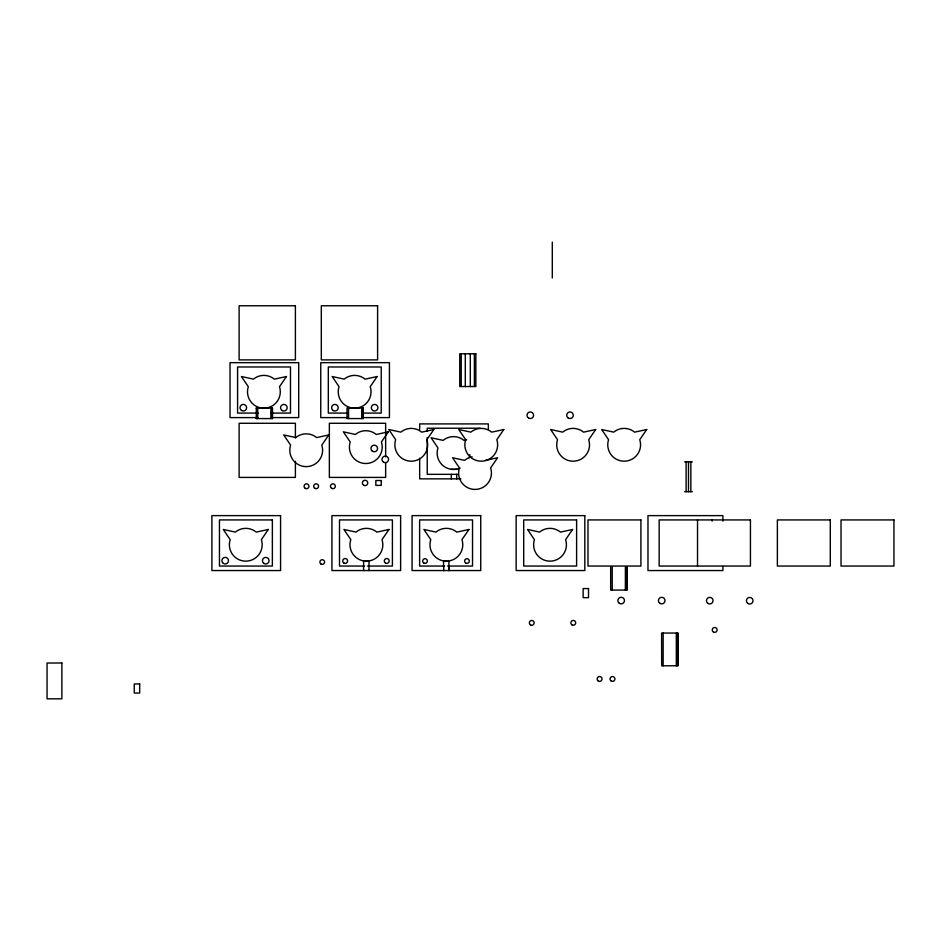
<?xml version="1.0" encoding="UTF-8"?>
<svg xmlns="http://www.w3.org/2000/svg" width="941" height="941" viewBox="0 0 941 941"><rect width="100%" height="100%" fill="white"/><g stroke="black" fill="none" stroke-linecap="round" stroke-linejoin="round"><path stroke-width="1.41" d="M466.689 439.812L463.995 440.4A16.397 16.397 0 0 0 443.117 440.376L431.072 437.765L437.953 447.94A16.397 16.397 0 0 0 460.102 468.077M485.485 460.384L497.589 457.738L490.626 467.924A16.397 16.397 0 0 1 475.04 489.426A16.397 16.397 0 0 1 459.443 467.924L452.562 457.738L464.607 460.361A16.397 16.397 0 0 1 472.135 456.879M256.199 408.076L272.455 408.076L272.455 418.58L256.199 418.58M258.152 413.087L237.579 413.087L237.579 366.978L290.487 366.978L290.487 413.087L270.843 413.087M347.417 413.087L328.315 413.087L328.315 366.978L381.223 366.978L381.223 413.087L362.12 413.087M257.834 417.604L230.027 417.604L230.027 362.661L298.697 362.661L298.697 417.604L270.843 417.604M348.229 417.604L320.763 417.604L320.763 362.661L389.433 362.661L389.433 417.604L363.25 417.604M480.133 428.214L427.226 428.214L427.226 431.107M684.648 461.843L692.329 461.843M451.327 469.3L456.691 469.3M458.091 474.335L427.226 474.335L427.226 437.647M460.878 478.851L419.674 478.851L419.674 458.243M684.648 491.684L692.329 491.684M368.966 561.001L363.602 561.001L363.579 570.611M364.485 566.047L339.489 566.047L339.489 519.926L392.409 519.926L392.409 566.047L367.425 566.047M444.599 566.047L419.615 566.047L419.615 519.926L472.535 519.926L472.535 566.047L447.54 566.047M677.861 633.058L661.594 633.058L661.688 665.793L677.861 665.793L677.861 633.058L677.767 665.793M722.888 521.114L722.888 515.621L647.973 515.621L647.973 570.552L722.888 570.552L722.888 566.435M712.078 519.926L712.078 521.114M697.528 519.926L697.528 566.047M690.859 461.843L690.859 491.684M688.494 461.843L688.494 491.684M686.118 461.843L686.118 491.684M676.308 633.058L676.308 665.793M663.146 633.058L663.146 665.793M626.929 567.176L626.929 590.078L610.674 590.078L610.674 567.176M626.835 567.176L626.835 590.078M625.377 567.176L625.377 590.078M612.226 567.176L612.226 590.078M552.296 242.178L552.296 277.983M488.344 429.402L488.344 423.909L419.674 423.909L419.674 429.402M474.382 353.804L474.382 386.528M470.312 353.804L470.312 386.528M465.289 353.804L465.289 386.528M461.219 353.804L461.219 386.528M456.703 474.335L456.703 478.898M451.315 474.335L451.304 478.898M449.104 566.047L449.104 570.552M448.928 570.611L448.928 561.001L443.552 561.001L443.529 567.011M443.705 566.047L443.705 570.552M443.529 570.011L443.529 570.611M385.645 456.926L385.645 423.274L329.362 423.274L329.362 477.416L385.645 477.416L385.645 462.784M368.978 561.001L368.978 570.611M363.179 408.053L363.179 418.557M361.72 408.053L361.72 418.557M348.57 408.053L348.57 418.557M295.392 437.906L295.392 423.274L239.108 423.274L239.108 477.416L295.392 477.416L295.392 461.313M272.361 408.076L272.361 418.58M270.902 408.076L270.902 418.58M257.752 408.076L257.752 418.58M256.293 408.076L256.293 418.58M469.877 454.609A16.397 16.397 0 0 1 469.324 457.514M286.452 376.518L279.489 386.704A16.397 16.397 0 0 1 263.892 408.194A16.397 16.397 0 0 1 248.306 386.704L241.425 376.518L253.47 379.129A16.397 16.397 0 0 1 274.349 379.164L286.452 376.518M328.75 434.942L321.798 445.128A16.397 16.397 0 0 1 306.201 466.63A16.397 16.397 0 0 1 290.616 445.128L283.723 434.942L295.78 437.565A16.397 16.397 0 0 1 316.658 437.589L328.75 434.942M268.314 529.465L261.363 539.652A16.397 16.397 0 0 1 245.766 561.154A16.397 16.397 0 0 1 230.18 539.652L223.288 529.465L235.344 532.088A16.397 16.397 0 0 1 256.223 532.112L268.314 529.465M377.188 376.518L370.225 386.704A16.397 16.397 0 0 1 354.628 408.194A16.397 16.397 0 0 1 339.042 386.704L332.161 376.518L344.206 379.129A16.397 16.397 0 0 1 365.084 379.164L377.188 376.518M388.362 431.825L381.399 442.011A16.397 16.397 0 0 1 365.814 463.513A16.397 16.397 0 0 1 350.217 442.011L343.336 431.825L355.392 434.448A16.397 16.397 0 0 1 376.271 434.471L388.362 431.825M433.813 429.519L426.849 439.694A16.397 16.397 0 0 1 411.252 461.196A16.397 16.397 0 0 1 395.667 439.694L388.786 429.519L400.831 432.131A16.397 16.397 0 0 1 421.709 432.154L433.813 429.519M388.974 529.465L382.011 539.652A16.397 16.397 0 0 1 366.414 561.154A16.397 16.397 0 0 1 350.828 539.652L343.947 529.465L355.992 532.088A16.397 16.397 0 0 1 376.87 532.112L388.974 529.465M503.8 429.519L496.836 439.694A16.397 16.397 0 0 1 481.239 461.196A16.397 16.397 0 0 1 465.654 439.694L458.773 429.519L470.818 432.131A16.397 16.397 0 0 1 491.696 432.154L503.8 429.519M468.924 529.465L461.96 539.652A16.397 16.397 0 0 1 446.363 561.154A16.397 16.397 0 0 1 430.778 539.652L423.897 529.465L435.942 532.088A16.397 16.397 0 0 1 456.82 532.112L468.924 529.465M595.677 429.519L588.713 439.694A16.397 16.397 0 0 1 573.116 461.196A16.397 16.397 0 0 1 557.531 439.694L550.65 429.519L562.694 432.131A16.397 16.397 0 0 1 583.573 432.154L595.677 429.519M572.575 529.465L565.612 539.652A16.397 16.397 0 0 1 550.014 561.154A16.397 16.397 0 0 1 534.429 539.652L527.548 529.465L539.593 532.088A16.397 16.397 0 0 1 560.471 532.112L572.575 529.465M646.702 429.519L639.751 439.694A16.397 16.397 0 0 1 624.154 461.196A16.397 16.397 0 0 1 608.568 439.694L601.675 429.519L613.732 432.131A16.397 16.397 0 0 1 634.61 432.154L646.702 429.519M295.392 305.766L239.108 305.766L239.108 359.897L295.392 359.897L295.392 305.766M377.6 305.766L321.316 305.766L321.316 359.897L377.6 359.897L377.6 305.766M475.84 353.804L459.761 353.804L459.761 386.528L475.84 386.528L475.84 353.804M363.273 408.053L347.017 408.053L347.017 418.557L363.273 418.557L363.273 408.053M381.246 480.522L375.847 480.522L375.847 485.38L381.246 485.38L381.246 480.522M280.571 515.621L211.89 515.621L211.89 570.552L280.571 570.552L280.571 515.621M400.619 515.621L331.938 515.621L331.938 570.552L400.619 570.552L400.619 515.621M480.733 515.621L412.064 515.621L412.064 570.552L480.733 570.552L480.733 515.621M584.82 515.621L516.15 515.621L516.15 570.552L584.82 570.552L584.82 515.621M272.361 519.926L219.453 519.926L219.453 566.047L272.361 566.047L272.361 519.926M576.61 519.926L523.702 519.926L523.702 566.047L576.61 566.047L576.61 519.926M640.915 519.926L587.996 519.926L587.996 566.047L640.915 566.047L640.915 519.926M750.436 519.926L659.159 519.926L659.159 566.047L750.436 566.047L750.436 519.926M830.291 519.926L777.372 519.926L777.372 566.047L830.291 566.047L830.291 519.926M893.95 519.926L841.031 519.926L841.031 566.047L893.95 566.047L893.95 519.926M588.525 588.572L583.138 588.572L583.138 597.664L588.525 597.664L588.525 588.572M61.883 663.017L47.05 663.017L47.05 698.822L61.883 698.822L61.883 663.017M139.668 683.954L134.269 683.954L134.257 693.047L139.668 693.047L139.68 683.954M465.783 563.071A2.353 2.353 0 0 0 469.312 561.036A2.353 2.353 0 0 0 465.783 559.001A2.353 2.353 0 0 0 465.783 563.071M423.85 563.071A2.353 2.353 0 0 0 427.379 561.036A2.353 2.353 0 0 0 423.85 559.001A2.353 2.353 0 0 0 423.85 563.071M320.928 563.988A2.353 2.353 0 0 0 324.586 562.212A2.353 2.353 0 0 0 321.21 559.93A2.353 2.353 0 0 0 320.928 563.988M572.069 624.906A2.411 2.411 0 0 0 575.68 622.824A2.411 2.411 0 0 0 572.069 620.731A2.411 2.411 0 0 0 572.069 624.906M530.571 624.953A2.411 2.411 0 0 0 534.182 622.86A2.411 2.411 0 0 0 530.571 620.778A2.411 2.411 0 0 0 530.571 624.953M713.478 632.011A2.435 2.435 0 0 0 717.136 629.894A2.435 2.435 0 0 0 713.478 627.788A2.435 2.435 0 0 0 713.478 632.011M383.634 462.243A3.293 3.293 0 0 0 388.574 459.384A3.293 3.293 0 0 0 383.634 456.538A3.293 3.293 0 0 0 383.634 462.243M385.516 563.071A2.435 2.435 0 0 0 389.174 560.954A2.435 2.435 0 0 0 385.516 558.848A2.435 2.435 0 0 0 385.516 563.071M343.935 563.071A2.435 2.435 0 0 0 347.594 560.954A2.435 2.435 0 0 0 343.935 558.848A2.435 2.435 0 0 0 343.935 563.071M747.554 603.216A3.293 3.293 0 0 0 752.953 601.37A3.293 3.293 0 0 0 748.66 597.606A3.293 3.293 0 0 0 747.554 603.216M707.585 603.134A3.293 3.293 0 0 0 712.984 601.287A3.293 3.293 0 0 0 708.691 597.535A3.293 3.293 0 0 0 707.585 603.134M619.307 603.299A3.293 3.293 0 0 0 624.448 600.805A3.293 3.293 0 0 0 619.719 597.606A3.293 3.293 0 0 0 619.307 603.299M659.864 603.322A3.293 3.293 0 0 0 664.993 600.829A3.293 3.293 0 0 0 660.264 597.629A3.293 3.293 0 0 0 659.864 603.322M598.37 681.072A2.435 2.435 0 0 0 602.028 678.955A2.435 2.435 0 0 0 598.37 676.85A2.435 2.435 0 0 0 598.37 681.072M611.262 681.072A2.435 2.435 0 0 0 614.92 678.955A2.435 2.435 0 0 0 611.262 676.85A2.435 2.435 0 0 0 611.262 681.072M528.654 418.11A3.293 3.293 0 0 0 533.594 415.263A3.293 3.293 0 0 0 528.654 412.405A3.293 3.293 0 0 0 528.654 418.11M568.364 418.11A3.293 3.293 0 0 0 573.304 415.252A3.293 3.293 0 0 0 568.364 412.393A3.293 3.293 0 0 0 568.364 418.11M363.708 485.285A2.694 2.694 0 0 0 367.755 482.956A2.694 2.694 0 0 0 363.708 480.616A2.694 2.694 0 0 0 363.708 485.285M282.229 410.582A3.293 3.293 0 0 0 287.17 407.724A3.293 3.293 0 0 0 282.229 404.865A3.293 3.293 0 0 0 282.229 410.582M241.472 410.441A3.293 3.293 0 0 0 246.613 407.935A3.293 3.293 0 0 0 241.884 404.736A3.293 3.293 0 0 0 241.472 410.441M333.255 410.558A3.293 3.293 0 0 0 338.207 407.7A3.293 3.293 0 0 0 333.255 404.853A3.293 3.293 0 0 0 333.255 410.558M372.977 410.558A3.293 3.293 0 0 0 377.917 407.7A3.293 3.293 0 0 0 372.977 404.842A3.293 3.293 0 0 0 372.977 410.558M263.892 563.412A3.293 3.293 0 0 0 269.032 560.918A3.293 3.293 0 0 0 264.303 557.719A3.293 3.293 0 0 0 263.892 563.412M223.346 563.388A3.293 3.293 0 0 0 228.487 560.895A3.293 3.293 0 0 0 223.758 557.695A3.293 3.293 0 0 0 223.346 563.388M372.413 451.198A3.293 3.293 0 0 0 377.553 448.704A3.293 3.293 0 0 0 372.824 445.505A3.293 3.293 0 0 0 372.413 451.198M331.679 488.379A2.435 2.435 0 0 0 335.337 486.262A2.435 2.435 0 0 0 331.679 484.156A2.435 2.435 0 0 0 331.679 488.379M314.906 488.379A2.435 2.435 0 0 0 318.564 486.262A2.435 2.435 0 0 0 314.906 484.156A2.435 2.435 0 0 0 314.906 488.379M305.307 488.379A2.435 2.435 0 0 0 308.954 486.262A2.435 2.435 0 0 0 305.307 484.156A2.435 2.435 0 0 0 305.307 488.379"/></g></svg>
